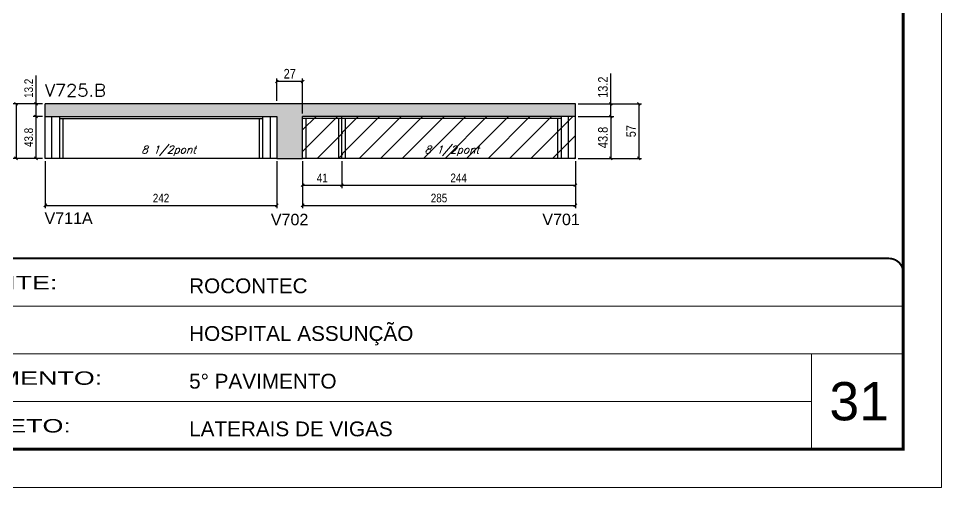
# Model space of a CAD drawing. Extents: x -20960 to -5926, y -2106 to 21915.
# Drawn here: x -8490 to -7525, y 12825 to 13315 of the extents above; entities that cross this region are included whole.
import ezdxf

# ---------------------------------------------------------------- set-up
doc = ezdxf.new("R2010")
doc.units = 0
doc.linetypes.add('CONTINUO', pattern=[0])
doc.linetypes.add('DASHED', pattern=[0.75, 0.5, -0.25])
for name, color, linetype in [('5', 5, 'Continuous'), ('COTA', 241, 'Continuous'), ('Painéis', 200, 'Continuous'), ('Reaproveitamento', 251, 'Continuous'), ('SARR_2.2x7', 40, 'Continuous'), ('SARR_3.5x7', 81, 'Continuous'), ('texto', 7, 'Continuous')]:
    doc.layers.add(name, color=color, linetype=linetype)
for name, color, linetype, lineweight in [('CARIMBO', 255, 'Continuous', 9), ('Folhas', 255, 'Continuous', 9), ('SARRAFO DE PRESSAO', 251, 'DASHED', 9), ('Texto Seção', 7, 'Continuous', 15)]:
    doc.layers.add(name, color=color, linetype=linetype, lineweight=lineweight)
doc.styles.add('ARIAL', font='arial.ttf')
doc.styles.add('COTA TECNICA', font='techl___.ttf', dxfattribs={"height": 10})
doc.styles.add('COTA TECNICA-50', font='techl___.ttf', dxfattribs={"height": 9})
doc.styles.add('REGUA-120', font='ROMANS.shx', dxfattribs={"height": 15})
doc.styles.add('Romans', font='romans.shx')
doc.styles.get("Standard").update_dxf_attribs({"font": 'arial.ttf'})
doc.styles.add('Tecnologia', font='')
doc.styles.get('Tecnologia').set_extended_font_data('Forgotten Futurist')
doc.dimstyles.new('COTA PAINEL-50', dxfattribs={"dimtxt": 9, "dimasz": 3, "dimexe": 3, "dimexo": 3, "dimgap": 3, "dimtad": 1, "dimdec": 1, "dimzin": 12, "dimdsep": 46, "dimtxsty": 'COTA TECNICA-50', "dimblk1": 'OBLIQUE', "dimblk2": 'OBLIQUE', "dimsah": 1, "dimcen": 0.9, "dimclrd": 4, "dimclre": 4, "dimclrt": 240, "dimadec": 1, "dimazin": 3, "dimtfac": 1, "dimtdec": 1, "dimtmove": 0, "dimatfit": 3, "dimfxl": 1, "dimtolj": 1, "dimtzin": 12, "dimarcsym": 0})
doc.dimstyles.new('PAINEL', dxfattribs={"dimtxt": 10, "dimasz": 3, "dimexe": 3, "dimexo": 3, "dimgap": 3, "dimtad": 1, "dimdec": 1, "dimzin": 12, "dimdsep": 46, "dimtxsty": 'COTA TECNICA', "dimblk1": 'OBLIQUE', "dimblk2": 'OBLIQUE', "dimsah": 1, "dimcen": 0.9, "dimclrd": 4, "dimclre": 4, "dimclrt": 240, "dimadec": 1, "dimazin": 3, "dimtfac": 1, "dimtdec": 1, "dimtmove": 0, "dimatfit": 3, "dimfxl": 1, "dimtolj": 1, "dimtzin": 12, "dimarcsym": 0})

# ---------------------------------------------------------------- blocks, each defined once
blk = doc.blocks.new('9999999999')
at = {"color": 30, "linetype": 'CONTINUO'}
for p, q in [((98564.56, 34379.64), (99583.98, 34379.64)), ((98564.56, 34329.83), (99487.98, 34329.83)), ((99583.98, 34329.83), (99487.98, 34329.83)), ((99487.98, 34329.83), (99487.98, 34230.21)), ((98564.56, 34280.02), (99487.98, 34280.02))]:
    blk.add_line(p, q, dxfattribs=at)
at = {"color": 30, "linetype": 'CONTINUO', "const_width": 2}
blk.add_lwpolyline([(99583.98, 34230.21), (99583.98, 34414.45, 0.414214), (99568.98, 34429.45), (98228.98, 34429.45, 0.414214), (98213.98, 34414.45), (98213.98, 34245.21, 0.414214), (98228.98, 34230.21), (99583.98, 34230.21)], format="xyb", dxfattribs=at)
at = {"layer": 'Folhas'}
blk.add_lwpolyline([(98138.98, 34190.21), (99623.98, 34190.21), (99623.98, 35240.21), (98138.98, 35240.21)], close=True, dxfattribs=at)
at = {"layer": 'Folhas', "color": 30, "const_width": 3}
blk.add_lwpolyline([(98213.98, 34230.21), (99583.98, 34230.21), (99583.98, 35200.21), (98213.98, 35200.21)], close=True, dxfattribs=at)
at = {"color": 7, "linetype": 'Continuous', "ltscale": 5, "style": 'ARIAL'}
for s, height, p in [('ROCONTEC', 15.483, (98837.68, 34393.13)), ('HOSPITAL ASSUNÇÃO', 15.4829, (98837.68, 34343.32)), ('5° PAVIMENTO', 15.4829, (98837.68, 34293.51)), ('LATERAIS DE VIGAS', 15.4829, (98837.68, 34243.7))]:
    blk.add_text(s, height=height, dxfattribs=at).set_placement(p)
at = {"layer": 'Folhas', "color": 7, "style": 'Tecnologia', "width": 1.5}
for s, p in [('CLIENTE:', (98573.65, 34397.17)), ('PAVIMENTO:', (98573.65, 34297.5)), ('PROJETO:', (98573.65, 34247.69))]:
    blk.add_text(s, height=14, dxfattribs=at).set_placement(p)
blk = doc.blocks.new('_Oblique')
at = {"color": 0, "linetype": 'ByBlock', "lineweight": -2}
blk.add_line((-0.5, -0.5), (0.5, 0.5), dxfattribs=at)
blk = doc.blocks.new('*D982')
at = {"layer": 'COTA', "color": 4, "lineweight": -2, "ltscale": 25, "transparency": 16777216}
for p, q in [((-8219.68, 13229.07), (-8219.68, 13252.44)), ((-8192.68, 13249.44), (-8219.68, 13249.44)), ((-8192.68, 13215.87), (-8192.68, 13252.44))]:
    blk.add_line(p, q, dxfattribs=at)
at = {"layer": 'Defpoints', "color": 0, "ltscale": 25, "transparency": 16777216}
for p in [(-8219.68, 13249.44), (-8219.68, 13226.07), (-8192.68, 13212.87)]:
    blk.add_point(p, dxfattribs=at)
at = {"layer": 'COTA', "color": 4, "lineweight": -2, "ltscale": 25, "transparency": 16777216, "xscale": 3, "yscale": 3, "zscale": 3, "rotation": 180}
blk.add_blockref('_Oblique', (-8219.68, 13249.44), dxfattribs=at)
at = {"layer": 'COTA', "color": 4, "lineweight": -2, "ltscale": 25, "transparency": 16777216, "xscale": 3, "yscale": 3, "zscale": 3}
blk.add_blockref('_Oblique', (-8192.68, 13249.44), dxfattribs=at)
at = {"layer": 'COTA', "color": 240, "ltscale": 25, "transparency": 16777216, "insert": (-8206.18, 13257.51), "char_height": 10, "attachment_point": 5, "style": 'COTA TECNICA'}
blk.add_mtext('\\A1;27', dxfattribs=at)
blk = doc.blocks.new('*D1007')
at = {"layer": 'COTA', "color": 4, "lineweight": -2, "ltscale": 25, "transparency": 16777216}
for p, q in [((-7904.68, 13212.87), (-7867.58, 13212.87)), ((-7870.58, 13212.87), (-7870.58, 13169.07)), ((-7904.68, 13169.07), (-7867.58, 13169.07))]:
    blk.add_line(p, q, dxfattribs=at)
at = {"layer": 'Defpoints', "color": 0, "ltscale": 25, "transparency": 16777216}
for p in [(-7907.68, 13212.87), (-7907.68, 13169.07), (-7870.58, 13169.07)]:
    blk.add_point(p, dxfattribs=at)
at = {"layer": 'COTA', "color": 4, "lineweight": -2, "ltscale": 25, "transparency": 16777216, "xscale": 3, "yscale": 3, "zscale": 3}
for p, rotation in [((-7870.58, 13212.87), 90), ((-7870.58, 13169.07), 270)]:
    blk.add_blockref('_Oblique', p, dxfattribs=dict(at, rotation=rotation))
at = {"layer": 'COTA', "color": 240, "ltscale": 25, "transparency": 16777216, "insert": (-7878.82, 13190.97), "char_height": 10, "attachment_point": 5, "rotation": 90, "style": 'COTA TECNICA'}
blk.add_mtext('\\A1;43.8', dxfattribs=at)
blk = doc.blocks.new('*D1008')
at = {"layer": 'COTA', "color": 4, "lineweight": -2, "ltscale": 25, "transparency": 16777216}
for p, q in [((-7870.58, 13226.07), (-7870.58, 13257.81)), ((-7904.68, 13226.07), (-7867.58, 13226.07)), ((-7870.58, 13212.87), (-7870.58, 13226.07)), ((-7904.68, 13212.87), (-7867.58, 13212.87))]:
    blk.add_line(p, q, dxfattribs=at)
at = {"layer": 'Defpoints', "color": 0, "ltscale": 25, "transparency": 16777216}
for p in [(-7907.68, 13226.07), (-7870.58, 13226.07), (-7907.68, 13212.87)]:
    blk.add_point(p, dxfattribs=at)
at = {"layer": 'COTA', "color": 4, "lineweight": -2, "ltscale": 25, "transparency": 16777216, "xscale": 3, "yscale": 3, "zscale": 3}
for p, rotation in [((-7870.58, 13226.07), 90), ((-7870.58, 13212.87), 270)]:
    blk.add_blockref('_Oblique', p, dxfattribs=dict(at, rotation=rotation))
at = {"layer": 'COTA', "color": 240, "ltscale": 25, "transparency": 16777216, "insert": (-7878.8, 13243.44), "char_height": 10, "attachment_point": 5, "rotation": 90, "style": 'COTA TECNICA'}
blk.add_mtext('\\A1;13.2', dxfattribs=at)
blk = doc.blocks.new('*D1009')
at = {"layer": 'COTA', "color": 4, "lineweight": -2, "ltscale": 25, "transparency": 16777216}
for p, q in [((-7904.68, 13226.07), (-7838.39, 13226.07)), ((-7841.39, 13226.07), (-7841.39, 13169.07)), ((-7904.68, 13169.07), (-7838.39, 13169.07))]:
    blk.add_line(p, q, dxfattribs=at)
at = {"layer": 'Defpoints', "color": 0, "ltscale": 25, "transparency": 16777216}
for p in [(-7907.68, 13226.07), (-7907.68, 13169.07), (-7841.39, 13169.07)]:
    blk.add_point(p, dxfattribs=at)
at = {"layer": 'COTA', "color": 4, "lineweight": -2, "ltscale": 25, "transparency": 16777216, "xscale": 3, "yscale": 3, "zscale": 3}
for p, rotation in [((-7841.39, 13226.07), 90), ((-7841.39, 13169.07), 270)]:
    blk.add_blockref('_Oblique', p, dxfattribs=dict(at, rotation=rotation))
at = {"layer": 'COTA', "color": 240, "ltscale": 25, "transparency": 16777216, "insert": (-7849.5, 13197.57), "char_height": 10, "attachment_point": 5, "rotation": 90, "style": 'COTA TECNICA'}
blk.add_mtext('\\A1;57', dxfattribs=at)
blk = doc.blocks.new('*D1000')
at = {"layer": 'COTA', "color": 4, "lineweight": -2, "transparency": 16777216}
for p, q in [((-8464.68, 13212.87), (-8474.28, 13212.87)), ((-8471.28, 13169.07), (-8471.28, 13212.87)), ((-8464.68, 13169.07), (-8474.28, 13169.07))]:
    blk.add_line(p, q, dxfattribs=at)
at = {"layer": 'Defpoints', "color": 0, "transparency": 16777216}
for p in [(-8471.28, 13212.87), (-8461.68, 13212.87), (-8461.68, 13169.07)]:
    blk.add_point(p, dxfattribs=at)
at = {"layer": 'COTA', "color": 4, "lineweight": -2, "transparency": 16777216, "xscale": 3, "yscale": 3, "zscale": 3}
for p, rotation in [((-8471.28, 13212.87), 90), ((-8471.28, 13169.07), 270)]:
    blk.add_blockref('_Oblique', p, dxfattribs=dict(at, rotation=rotation))
at = {"layer": 'COTA', "color": 240, "transparency": 16777216, "insert": (-8478.99, 13190.97), "char_height": 9, "attachment_point": 5, "rotation": 90, "style": 'COTA TECNICA-50'}
blk.add_mtext('\\A1;43.8', dxfattribs=at)
blk = doc.blocks.new('*D1001')
at = {"layer": 'COTA', "color": 4, "lineweight": -2, "transparency": 16777216}
for p, q in [((-8461.68, 13166.07), (-8461.68, 13117.07)), ((-8219.68, 13166.07), (-8219.68, 13117.07)), ((-8461.68, 13120.07), (-8219.68, 13120.07))]:
    blk.add_line(p, q, dxfattribs=at)
at = {"layer": 'Defpoints', "color": 0, "transparency": 16777216}
for p in [(-8461.68, 13169.07), (-8219.68, 13169.07), (-8219.68, 13120.07)]:
    blk.add_point(p, dxfattribs=at)
at = {"layer": 'COTA', "color": 4, "lineweight": -2, "transparency": 16777216, "xscale": 3, "yscale": 3, "zscale": 3, "rotation": 180}
blk.add_blockref('_Oblique', (-8461.68, 13120.07), dxfattribs=at)
at = {"layer": 'COTA', "color": 4, "lineweight": -2, "transparency": 16777216, "xscale": 3, "yscale": 3, "zscale": 3}
blk.add_blockref('_Oblique', (-8219.68, 13120.07), dxfattribs=at)
at = {"layer": 'COTA', "color": 240, "transparency": 16777216, "insert": (-8340.68, 13127.63), "char_height": 9, "attachment_point": 5, "style": 'COTA TECNICA-50'}
blk.add_mtext('\\A1;242', dxfattribs=at)
blk = doc.blocks.new('*D1002')
at = {"layer": 'COTA', "color": 4, "lineweight": -2, "transparency": 16777216}
for p, q in [((-8192.68, 13166.07), (-8192.68, 13138.16)), ((-8151.68, 13166.07), (-8151.68, 13138.16)), ((-8192.68, 13141.16), (-8151.68, 13141.16))]:
    blk.add_line(p, q, dxfattribs=at)
at = {"layer": 'Defpoints', "color": 0, "transparency": 16777216}
for p in [(-8192.68, 13169.07), (-8151.68, 13169.07), (-8151.68, 13141.16)]:
    blk.add_point(p, dxfattribs=at)
at = {"layer": 'COTA', "color": 4, "lineweight": -2, "transparency": 16777216, "xscale": 3, "yscale": 3, "zscale": 3, "rotation": 180}
blk.add_blockref('_Oblique', (-8192.68, 13141.16), dxfattribs=at)
at = {"layer": 'COTA', "color": 4, "lineweight": -2, "transparency": 16777216, "xscale": 3, "yscale": 3, "zscale": 3}
blk.add_blockref('_Oblique', (-8151.68, 13141.16), dxfattribs=at)
at = {"layer": 'COTA', "color": 240, "transparency": 16777216, "insert": (-8172.18, 13148.73), "char_height": 9, "attachment_point": 5, "style": 'COTA TECNICA-50'}
blk.add_mtext('\\A1;41', dxfattribs=at)
blk = doc.blocks.new('*D1003')
at = {"layer": 'COTA', "color": 4, "lineweight": -2, "transparency": 16777216}
for p, q in [((-8151.68, 13166.07), (-8151.68, 13138.16)), ((-7907.68, 13166.07), (-7907.68, 13138.16)), ((-8151.68, 13141.16), (-7907.68, 13141.16))]:
    blk.add_line(p, q, dxfattribs=at)
at = {"layer": 'Defpoints', "color": 0, "transparency": 16777216}
for p in [(-8151.68, 13169.07), (-7907.68, 13169.07), (-7907.68, 13141.16)]:
    blk.add_point(p, dxfattribs=at)
at = {"layer": 'COTA', "color": 4, "lineweight": -2, "transparency": 16777216, "xscale": 3, "yscale": 3, "zscale": 3, "rotation": 180}
blk.add_blockref('_Oblique', (-8151.68, 13141.16), dxfattribs=at)
at = {"layer": 'COTA', "color": 4, "lineweight": -2, "transparency": 16777216, "xscale": 3, "yscale": 3, "zscale": 3}
blk.add_blockref('_Oblique', (-7907.68, 13141.16), dxfattribs=at)
at = {"layer": 'COTA', "color": 240, "transparency": 16777216, "insert": (-8029.68, 13148.73), "char_height": 9, "attachment_point": 5, "style": 'COTA TECNICA-50'}
blk.add_mtext('\\A1;244', dxfattribs=at)
blk = doc.blocks.new('*D971')
at = {"layer": 'COTA', "color": 4, "lineweight": -2, "transparency": 16777216}
for p, q in [((-8192.68, 13166.07), (-8192.68, 13117.07)), ((-7907.68, 13166.07), (-7907.68, 13117.07)), ((-8192.68, 13120.07), (-7907.68, 13120.07))]:
    blk.add_line(p, q, dxfattribs=at)
at = {"layer": 'Defpoints', "color": 0, "transparency": 16777216}
for p in [(-8192.68, 13169.07), (-7907.68, 13169.07), (-7907.68, 13120.07)]:
    blk.add_point(p, dxfattribs=at)
at = {"layer": 'COTA', "color": 4, "lineweight": -2, "transparency": 16777216, "xscale": 3, "yscale": 3, "zscale": 3, "rotation": 180}
blk.add_blockref('_Oblique', (-8192.68, 13120.07), dxfattribs=at)
at = {"layer": 'COTA', "color": 4, "lineweight": -2, "transparency": 16777216, "xscale": 3, "yscale": 3, "zscale": 3}
blk.add_blockref('_Oblique', (-7907.68, 13120.07), dxfattribs=at)
at = {"layer": 'COTA', "color": 240, "transparency": 16777216, "insert": (-8050.18, 13127.68), "char_height": 9, "attachment_point": 5, "style": 'COTA TECNICA-50'}
blk.add_mtext('\\A1;285', dxfattribs=at)
blk = doc.blocks.new('*D1004')
at = {"layer": 'COTA', "color": 4, "lineweight": -2, "transparency": 16777216}
for p, q in [((-8471.28, 13226.07), (-8471.28, 13255.54)), ((-8464.68, 13226.07), (-8474.28, 13226.07)), ((-8471.28, 13212.87), (-8471.28, 13226.07)), ((-8464.68, 13212.87), (-8474.28, 13212.87))]:
    blk.add_line(p, q, dxfattribs=at)
at = {"layer": 'Defpoints', "color": 0, "transparency": 16777216}
for p in [(-8471.28, 13226.07), (-8461.68, 13226.07), (-8461.68, 13212.87)]:
    blk.add_point(p, dxfattribs=at)
at = {"layer": 'COTA', "color": 4, "lineweight": -2, "transparency": 16777216, "xscale": 3, "yscale": 3, "zscale": 3}
for p, rotation in [((-8471.28, 13226.07), 90), ((-8471.28, 13212.87), 270)]:
    blk.add_blockref('_Oblique', p, dxfattribs=dict(at, rotation=rotation))
at = {"layer": 'COTA', "color": 240, "transparency": 16777216, "insert": (-8478.97, 13242.31), "char_height": 9, "attachment_point": 5, "rotation": 90, "style": 'COTA TECNICA-50'}
blk.add_mtext('\\A1;13.2', dxfattribs=at)
blk = doc.blocks.new('*D972')
at = {"layer": 'COTA', "color": 4, "lineweight": -2, "transparency": 16777216}
for p, q in [((-8464.68, 13226.07), (-8495.19, 13226.07)), ((-8492.19, 13226.07), (-8492.19, 13169.07)), ((-8464.68, 13169.07), (-8495.19, 13169.07))]:
    blk.add_line(p, q, dxfattribs=at)
at = {"layer": 'Defpoints', "color": 0, "transparency": 16777216}
for p in [(-8461.68, 13226.07), (-8492.19, 13169.07), (-8461.68, 13169.07)]:
    blk.add_point(p, dxfattribs=at)
at = {"layer": 'COTA', "color": 4, "lineweight": -2, "transparency": 16777216, "xscale": 3, "yscale": 3, "zscale": 3}
for p, rotation in [((-8492.19, 13226.07), 90), ((-8492.19, 13169.07), 270)]:
    blk.add_blockref('_Oblique', p, dxfattribs=dict(at, rotation=rotation))
at = {"layer": 'COTA', "color": 240, "transparency": 16777216, "insert": (-8499.79, 13197.57), "char_height": 9, "attachment_point": 5, "rotation": 90, "style": 'COTA TECNICA-50'}
blk.add_mtext('\\A1;57', dxfattribs=at)

msp = doc.modelspace()

# ---------------------------------------------------------------- hatches: boundary and pattern name
at = {"layer": 'COTA', "linetype": 'ByBlock'}
h = msp.add_hatch(dxfattribs=at)
h.set_pattern_fill('AR-CONC', color=256, scale=0.03)
h.set_pattern_definition([(50, (-149046.219, -11926.546), (5.46554007, -0.47817257), [0.5715, -6.2865]), (355, (-149046.219, -11926.546), (-1.05730264, 5.73170536), [0.4572, -5.02921753]), (100.4514447, (-149045.764, -11926.586), (4.40823741, 5.25353256), [0.48570026, -5.34270734]), (46.1842, (-149046.219, -11925.022), (8.13237123, -1.26126984), [0.85725, -9.42975]), (96.6355576, (-149045.5415, -11925.127), (7.122124, 7.42278374), [0.7285507, -8.01406824]), (351.184151, (-149046.219, -11925.022), (7.122124, 7.42278374), [0.685799, -7.54379196]), (21, (-149045.457, -11925.403), (4.54843174, -3.06795595), [0.5715, -6.2865]), (326, (-149045.457, -11925.403), (1.85406085, 5.52563898), [0.4572, -5.0292]), (71.451445, (-149045.078, -11925.659), (6.40249258, 2.45768307), [0.48570026, -5.34269813]), (37.5, (-149046.2192, -11926.5462), (0.092658098, 2.536651166), [0, -4.96824, 0, -5.1054, 0, -5.04825]), (7.5, (-149046.2192, -11926.5462), (2.004589875, 3.005417245), [0, -2.91084, 0, -4.85394, 0, -1.92405]), (327.5, (-149047.9185, -11926.5462), (4.067717855, -0.17186232), [0, -1.905, 0, -5.9436, 0, -7.8867]), (317.5, (-149048.6805, -11926.5462), (4.44387544, 0.76279473), [0, -2.4765, 0, -3.94716, 0, -5.6007])])
h.paths.add_polyline_path([(-8461.68, 13212.87), (-8219.68, 13212.87), (-8219.68, 13169.07), (-8192.68, 13169.07), (-8192.68, 13212.87), (-7907.68, 13212.87), (-7907.68, 13226.07), (-8461.68, 13226.07)])
at = {"layer": 'Reaproveitamento'}
h = msp.add_hatch(dxfattribs=at)
h.set_pattern_fill('ANSI31', color=256, scale=5)
h.set_pattern_definition([(45, (1337.097, -2820.208), (-11.22532, 11.22532), [])])
h.paths.add_polyline_path([(-8192.68, 13169.07), (-8150.68, 13169.07), (-8150.68, 13212.87), (-8192.68, 13212.87)])
h = msp.add_hatch(dxfattribs=at)
h.set_pattern_fill('ANSI31', color=256, scale=5)
h.set_pattern_definition([(45, (1336.097, -2820.208), (-11.22532, 11.22532), [])])
h.paths.add_polyline_path([(-7907.68, 13169.07), (-7907.68, 13212.87), (-8151.68, 13212.87), (-8151.68, 13169.07)])

# ---------------------------------------------------------------- linework, layer by layer
at = {"layer": 'COTA', "linetype": 'ByBlock'}
for p, q in [((-7907.68, 13226.07), (-8461.68, 13226.07)), ((-8461.68, 13212.87), (-8461.68, 13226.07)), ((-7907.68, 13212.87), (-7907.68, 13226.07)), ((-8219.68, 13169.07), (-8192.68, 13169.07))]:
    msp.add_line(p, q, dxfattribs=at)
at = {"layer": 'Painéis'}
for p, q in [((-8461.68, 13212.87), (-8219.68, 13212.87)), ((-8461.68, 13169.07), (-8461.68, 13212.87)), ((-8219.68, 13212.87), (-8219.68, 13169.07)), ((-7907.68, 13212.87), (-8192.68, 13212.87)), ((-8219.68, 13169.07), (-8461.68, 13169.07)), ((-7907.68, 13169.07), (-8192.68, 13169.07))]:
    msp.add_line(p, q, dxfattribs=at)
at = {"layer": 'Painéis', "ltscale": 25}
for p, q in [((-8192.68, 13169.07), (-8192.68, 13212.87)), ((-8151.68, 13169.07), (-8151.68, 13212.87)), ((-7907.68, 13169.07), (-7907.68, 13212.87))]:
    msp.add_line(p, q, dxfattribs=at)
at = {"layer": 'SARR_2.2x7', "linetype": 'Continuous'}
for p, q in [((-8454.68, 13169.07), (-8454.68, 13212.87)), ((-8446.68, 13210.67), (-8234.68, 13210.67)), ((-8226.68, 13212.87), (-8226.68, 13169.07)), ((-8151.68, 13210.67), (-8192.68, 13210.67)), ((-7922.68, 13210.67), (-8151.68, 13210.67)), ((-7914.68, 13169.07), (-7914.68, 13212.87))]:
    msp.add_line(p, q, dxfattribs=at)
at = {"layer": 'SARR_3.5x7'}
for p, q in [((-8446.68, 13212.87), (-8446.68, 13169.07)), ((-8443.18, 13210.68), (-8443.18, 13169.07)), ((-8238.18, 13210.67), (-8238.18, 13169.07)), ((-8234.68, 13212.87), (-8234.68, 13169.07)), ((-8189.18, 13210.67), (-8189.18, 13169.07)), ((-8155.18, 13210.67), (-8155.18, 13169.07)), ((-8148.18, 13210.67), (-8148.18, 13169.07)), ((-7926.18, 13210.68), (-7926.18, 13169.07)), ((-7922.68, 13212.87), (-7922.68, 13169.07)), ((-8446.68, 13199.87), (-8446.68, 13169.07)), ((-8443.18, 13197.68), (-8443.18, 13169.07))]:
    msp.add_line(p, q, dxfattribs=at)

# ---------------------------------------------------------------- block references
at = {"layer": 'SARRAFO DE PRESSAO', "color": 6, "linetype": 'ByBlock'}
msp.add_blockref('9999999999', (-107148.98, -21364.84), dxfattribs=at)

# ---------------------------------------------------------------- texts
at = {"layer": '5', "linetype": 'Continuous'}
for s, rotation, p in [('V711A', 0.00004, (-8462.45, 13100.62)), ('V702', 359.99996, (-8225.88, 13099.26)), ('V701', 0.00004, (-7942.17, 13099.39))]:
    msp.add_text(s, height=12, rotation=rotation, dxfattribs=at).set_placement(p)
at = {"layer": 'CARIMBO', "style": 'ARIAL'}
msp.add_text('31', height=40, dxfattribs=at).set_placement((-7642.14, 12895.51))
at = {"layer": 'texto', "color": 2, "char_height": 8, "attachment_point": 5, "style": 'Romans'}
for insert in [(-8332.76, 13177), (-8036.74, 13177)]:
    msp.add_mtext('{\\Q19;\\C256;8 1/2pont}', dxfattribs=dict(at, insert=insert))
at = {"layer": 'Texto Seção', "style": 'REGUA-120', "width": 1.05}
msp.add_text('V725.B', height=13, dxfattribs=at).set_placement((-8462.13, 13233.69))

# ---------------------------------------------------------------- dimensions: what is measured, and where the dimension line sits
at = {"layer": 'COTA', "color": 1}
for base, p1, p2, picture, middle in [((-8471.28, 13226.07), (-8461.68, 13212.87), (-8461.68, 13226.07), '*D1004', (-8478.97, 13242.31)), ((-8492.19, 13169.07), (-8461.68, 13226.07), (-8461.68, 13169.07), '*D972', (-8499.79, 13197.57)), ((-8471.28, 13212.87), (-8461.68, 13169.07), (-8461.68, 13212.87), '*D1000', (-8478.99, 13190.97))]:
    dim = msp.add_linear_dim(base=base, p1=p1, p2=p2, angle=90, dimstyle='COTA PAINEL-50', dxfattribs=at)
    dim.commit()
    dim.dimension.update_dxf_attribs({"geometry": picture, "text_midpoint": middle})
at = {"layer": 'COTA', "ltscale": 25}
for base, p1, p2, angle, picture, middle in [((-8219.68, 13249.44), (-8192.68, 13212.87), (-8219.68, 13226.07), 180, '*D982', (-8206.18, 13257.51)), ((-7870.58, 13226.07), (-7907.68, 13212.87), (-7907.68, 13226.07), 90, '*D1008', (-7878.8, 13243.44)), ((-7841.39, 13169.07), (-7907.68, 13226.07), (-7907.68, 13169.07), 90, '*D1009', (-7849.5, 13197.57)), ((-7870.58, 13169.07), (-7907.68, 13212.87), (-7907.68, 13169.07), 90, '*D1007', (-7878.82, 13190.97))]:
    dim = msp.add_linear_dim(base=base, p1=p1, p2=p2, angle=angle, dimstyle='PAINEL', dxfattribs=at)
    dim.commit()
    dim.dimension.update_dxf_attribs({"geometry": picture, "text_midpoint": middle})
at = {"layer": 'COTA', "color": 1}
for base, p1, p2, picture, middle in [((-8219.68, 13120.07), (-8461.68, 13169.07), (-8219.68, 13169.07), '*D1001', (-8340.68, 13127.63)), ((-8151.68, 13141.16), (-8192.68, 13169.07), (-8151.68, 13169.07), '*D1002', (-8172.18, 13148.73)), ((-7907.68, 13120.07), (-8192.68, 13169.07), (-7907.68, 13169.07), '*D971', (-8050.18, 13127.68)), ((-7907.68, 13141.16), (-8151.68, 13169.07), (-7907.68, 13169.07), '*D1003', (-8029.68, 13148.73))]:
    dim = msp.add_linear_dim(base=base, p1=p1, p2=p2, dimstyle='COTA PAINEL-50', dxfattribs=at)
    dim.commit()
    dim.dimension.update_dxf_attribs({"geometry": picture, "text_midpoint": middle})

doc.saveas('drawing.dxf')
